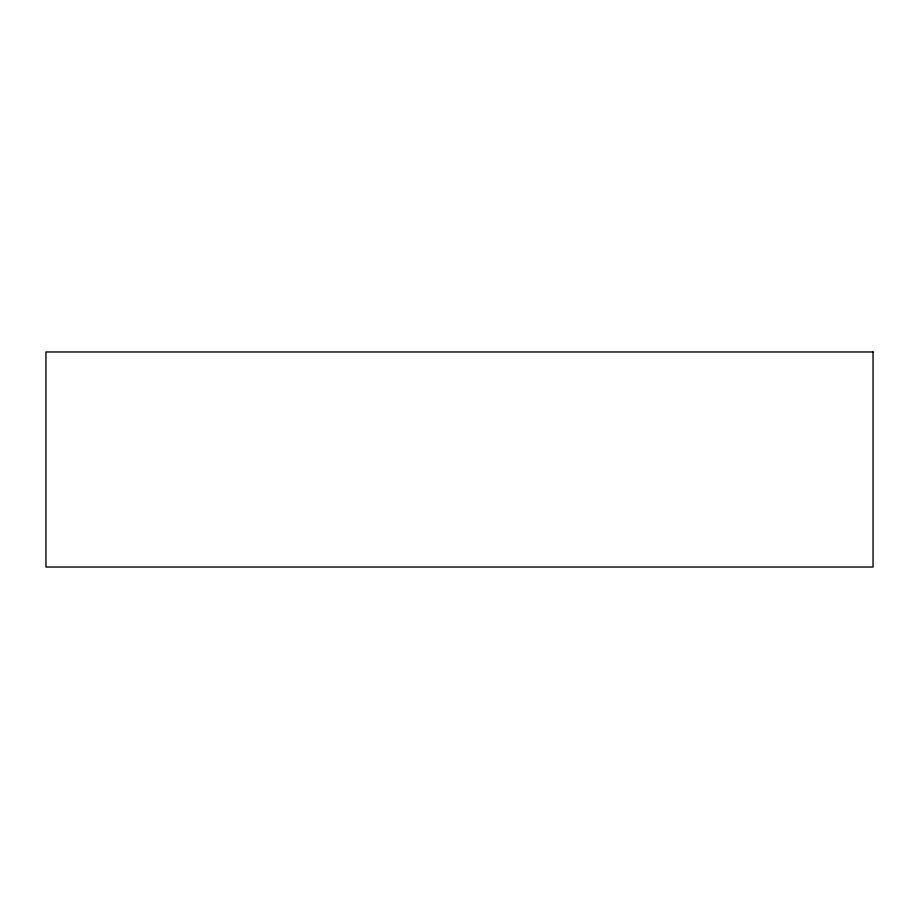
<?xml version="1.0" encoding="UTF-8"?>
<svg xmlns="http://www.w3.org/2000/svg" width="919" height="919" viewBox="0 0 919 919"><rect width="100%" height="100%" fill="white"/><g stroke="black" fill="none" stroke-linecap="round" stroke-linejoin="round"><path stroke-width="1.38" d="M873.05 351.977L45.95 351.977L45.95 567.023L873.05 567.023L873.05 351.977"/></g></svg>
